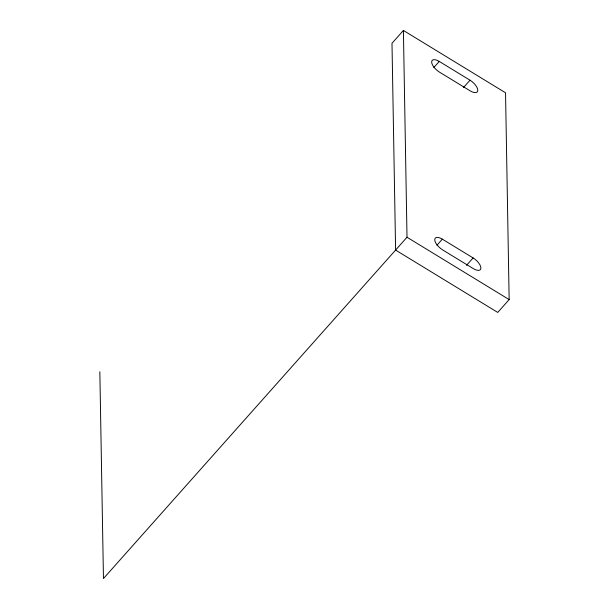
<?xml version="1.0" encoding="UTF-8"?>
<svg xmlns="http://www.w3.org/2000/svg" width="609" height="609" viewBox="0 0 609 609"><rect width="100%" height="100%" fill="white"/><g stroke="black" fill="none" stroke-linecap="round" stroke-linejoin="round"><path stroke-width="0.91" d="M403.402 30.45L391.99 43.285L395.599 250.078L497.736 312.425L509.154 299.59L505.539 92.796L403.402 30.45L407.01 237.244L103.461 578.55L99.846 371.756M433.844 67.5L439.249 61.418L470.011 80.198A9.577 4.24 41.6 0 1 477.799 90.231A9.577 4.24 41.6 0 1 470.201 90.878L439.432 72.098A9.577 4.24 41.6 0 1 431.652 62.065A9.577 4.24 41.6 0 1 439.249 61.418M463.403 87.627L470.011 80.198M436.942 245.237L442.347 239.162L473.117 257.942A9.577 4.24 41.6 0 1 480.904 267.975A9.577 4.24 41.6 0 1 473.3 268.622L442.537 249.842A9.577 4.24 41.6 0 1 434.75 239.809A9.577 4.24 41.6 0 1 442.347 239.162M466.509 265.372L473.117 257.942M407.01 237.244L509.154 299.59"/></g></svg>
